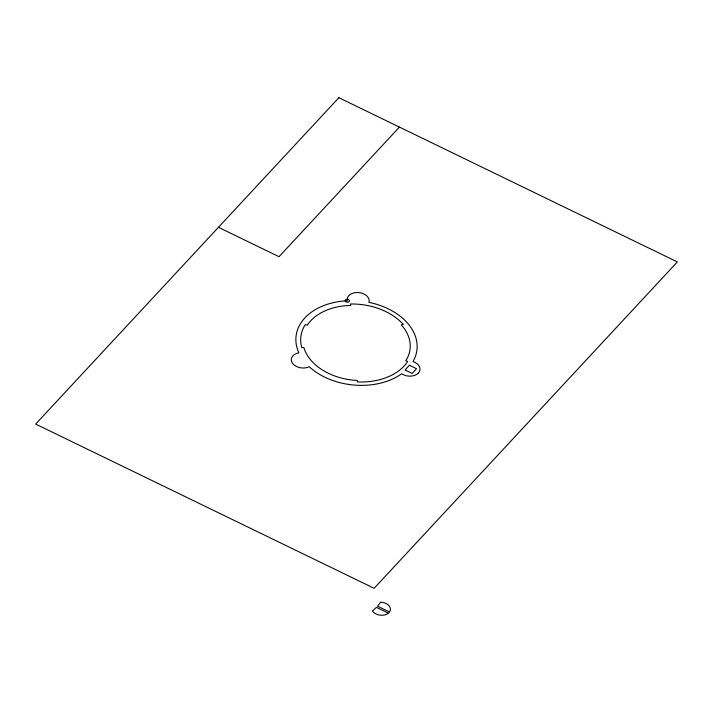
<?xml version="1.0" encoding="UTF-8"?>
<svg xmlns="http://www.w3.org/2000/svg" width="713" height="713" viewBox="0 0 713 713"><rect width="100%" height="100%" fill="white"/><g stroke="black" fill="none" stroke-linecap="round" stroke-linejoin="round"><path stroke-width="1.07" d="M399.44 127.092L279.033 256.698L218.463 227.313M338.871 97.708L35.65 424.075L374.129 588.296L677.35 261.929L338.871 97.708M409.414 365.252L405.037 369.967L412.159 373.425L416.544 368.71L409.414 365.252M403.103 324.255L401.357 324.959A53.903 37.308 6.3 0 1 405.75 360.787L407.667 361.473A56.006 38.76 6.3 0 1 357.409 381.927L357.373 380.475A53.903 37.308 6.3 0 1 303.863 347.516L301.813 347.694A56.006 38.76 6.3 0 1 305.333 324.522L307.25 325.217A53.903 37.308 6.3 0 1 350.716 305.458L350.484 303.996A56.006 38.76 6.3 0 1 403.103 324.255M389.512 611.995L377.489 606.157A57.049 39.491 6.3 0 0 380.564 602.146A9.438 6.533 6.3 0 1 389.512 611.995M388.416 613.171L376.393 607.342A57.049 39.491 6.3 0 1 372.418 610.916A9.438 6.533 6.3 0 0 388.416 613.171M418.379 373.024A11.043 7.638 6.3 0 0 413.005 361.562A60.828 42.103 6.3 0 0 368.96 302.383A11.043 7.638 6.3 0 0 358.487 292.544A11.043 7.638 6.3 0 0 347.311 300.726A60.828 42.103 6.3 0 0 298.881 352.855A11.043 7.638 6.3 0 0 292.624 363.434A11.043 7.638 6.3 0 0 309.192 366.714A60.828 42.103 6.3 0 0 401.66 373.764A11.043 7.638 6.3 0 0 418.379 373.024M346.046 301.813A2.094 1.453 6.3 0 0 349.388 301.029A2.094 1.453 6.3 0 0 346.5 299.335A2.094 1.453 6.3 0 0 346.046 301.813"/></g></svg>
